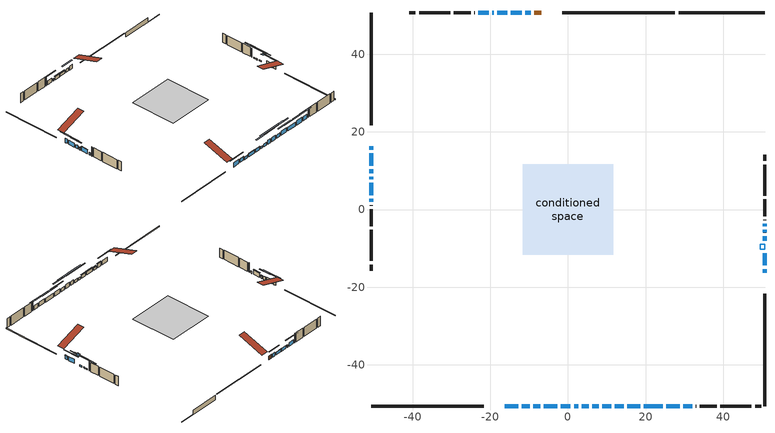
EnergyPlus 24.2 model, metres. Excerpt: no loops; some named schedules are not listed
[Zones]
conditioned space
 floor outside (Floor1 construction): -3.04,-3.04 -3.04,3.04 3.04,3.04 3.04,-3.04 z1.13
 floor adiabatic (AdiabaticFloorConstruction): -11.61,-11.61 -11.61,11.61 11.61,11.61 11.61,-11.61 z3.57
 floor foundation (Slab1 construction): -4.98,-4.98 -4.98,4.98 4.98,4.98 4.98,-4.98 z-1.16
 floor foundation (Slab2 construction): -3.42,-3.42 -3.42,3.42 3.42,3.42 3.42,-3.42 z0
 wall outside (RimJoist1 construction): 27.55,50.72 -1.51,50.72 / -50.72,-50.72 -21.67,-50.72 / -50.72,50.72 -50.72,21.67 / 50.72,-50.72 50.72,-21.67 z1.13:1.43
 wall outside (AdiabaticWallConstruction 1): -6.84,50.72 -8.63,50.72 z1.13:3.16
 wall outside (AdiabaticWallConstruction): 50.72,-16.34 50.72,-15.32 / -50.72,10.39 -50.72,9.37 / 12.08,-50.72 14.36,-50.72 z1.13:2.91; -50.72,16.34 -50.72,15.42 / 15.29,-50.72 18.54,-50.72 / 25.28,-50.72 28.73,-50.72 / 29.66,-50.72 32,-50.72 z1.13:3.36; -50.72,14.49 -50.72,11.32 / 50.72,-14.39 50.72,-11.22 / -50.72,6.85 -50.72,3.68 z1.13:3.26; -9.56,50.72 -11.01,50.72 z1.13:2.94; -11.94,50.72 -14.73,50.72 z1.13:2.5; -15.66,50.72 -18.25,50.72 z1.13:2.58; -16.34,-50.72 -12.78,-50.72 z1.13:3.32; -11.85,-50.72 -9.82,-50.72 z1.13:3.06; -8.9,-50.72 -7.12,-50.72 / -50.72,8.45 -50.72,7.78 / 1.56,-50.72 2.67,-50.72 / -19.18,50.72 -19.45,50.72 / -50.72,2.75 -50.72,1.98 z1.13:2.35; -6.19,-50.72 -2.73,-50.72 z1.13:2.81; -1.8,-50.72 0.63,-50.72 z1.13:2.76; 50.72,-8.02 50.72,-6.85 z1.13:1.89; 50.72,-5.92 50.72,-5.26 z1.13:1.84; 50.72,-4.33 50.72,-3.67 z1.13:1.74; 3.6,-50.72 5.33,-50.72 z1.13:2.65; 6.26,-50.72 7.88,-50.72 / 8.81,-50.72 11.15,-50.72 z1.13:3.21; -20.38,50.72 -23.12,50.72 z1.13:3.11; 19.47,-50.72 24.35,-50.72 z1.13:3.09
 wall outside (Wall1 construction): -24.05,50.72 -24.13,50.72 / 32.92,-50.72 33.01,-50.72 / -50.72,1.05 -50.72,0.97 / 50.72,-2.74 50.72,-2.66 z1.13:6.01
 wall outside (Wall2 construction): -25.06,50.72 -29.43,50.72 / 33.93,-50.72 38.3,-50.72 / -50.72,0.04 -50.72,-4.32 / 50.72,-1.73 50.72,2.63 z1.13:6.01
 wall outside (Wall3 construction): -30.35,50.72 -38.36,50.72 / 39.23,-50.72 47.23,-50.72 / -50.72,-5.25 -50.72,-13.25 / 50.72,3.56 50.72,11.56 z1.13:6.01
 wall outside (Wall4 construction): -39.29,50.72 -40.92,50.72 / 48.16,-50.72 49.8,-50.72 / -50.72,-14.18 -50.72,-15.82 / 50.72,12.49 50.72,14.13 z1.13:6.01
 wall foundation (FoundationWall1 construction): 28.47,50.72,-1.16 28.47,50.72,1.13 43.1,50.72,1.13 43.1,50.72,-1.06 50.72,50.72,-1.06 50.72,50.72,-1.16
 window (WindowConstruction): 50.72,-16.34 50.72,-15.32 z1.13:2.91
 window (WindowConstruction 7): -50.72,16.34 -50.72,15.42 z1.13:3.36
 window (WindowConstruction 8): -50.72,14.49 -50.72,11.32 z1.13:3.26
 window (WindowConstruction 9): 50.72,-14.39 50.72,-11.22 z1.13:3.26
 window (WindowConstruction 10): -9.56,50.72 -11.01,50.72 z1.13:2.93
 window (WindowConstruction 11): -11.94,50.72 -14.73,50.72 z1.13:2.5
 window (WindowConstruction 12): -15.66,50.72 -18.25,50.72 z1.13:2.58
 window (WindowConstruction 13): -16.34,-50.72 -12.78,-50.72 z1.13:3.32
 window (WindowConstruction 14): -11.85,-50.72 -9.82,-50.72 z1.13:3.06
 window (WindowConstruction 1): -50.72,10.39 -50.72,9.37 z1.13:2.91
 window (WindowConstruction 15): -8.9,-50.72 -7.12,-50.72 z1.13:2.35
 window (WindowConstruction 16): -6.19,-50.72 -2.73,-50.72 z1.13:2.81
 window (WindowConstruction 17): -1.8,-50.72 0.63,-50.72 z1.13:2.75
 window (WindowConstruction 18): -50.72,8.44 -50.72,7.78 z1.13:2.35
 window (WindowConstruction 19): -50.72,6.85 -50.72,3.68 z1.13:3.26
 window (WindowConstruction 20): 1.56,-50.72 2.67,-50.72 z1.13:2.35
 window (WindowConstruction 21): -19.18,50.72 -19.45,50.72 z1.13:2.35
 window (WindowConstruction 23): 50.72,-8.02 50.72,-6.85 z1.13:1.89
 window (WindowConstruction 24): 50.72,-5.92 50.72,-5.26 z1.13:1.84
 window (WindowConstruction 25): 50.72,-4.33 50.72,-3.67 z1.13:1.74
 window (WindowConstruction 26): 3.6,-50.72 5.33,-50.72 z1.13:2.65
 window (WindowConstruction 27): 6.26,-50.72 7.88,-50.72 z1.13:3.21
 window (WindowConstruction 28): 8.81,-50.72 11.15,-50.72 z1.13:3.21
 window (WindowConstruction 29): 12.08,-50.72 14.36,-50.72 z1.13:2.91
 window (WindowConstruction 22): -50.72,2.75 -50.72,1.98 z1.13:2.35
 window (WindowConstruction 2): -20.38,50.72 -23.12,50.72 z1.13:3.11
 window (WindowConstruction 3): 15.29,-50.72 18.54,-50.72 z1.13:3.36
 window (WindowConstruction 4): 19.47,-50.72 24.35,-50.72 z1.13:3.09
 window (WindowConstruction 5): 25.28,-50.72 28.73,-50.72 z1.13:3.36
 window (WindowConstruction 6): 29.66,-50.72 32,-50.72 z1.13:3.36
 door (Door): -6.84,50.72 -8.63,50.72 z1.13:3.16
 ceiling adiabatic (AdiabaticFloorConstruction): 11.61,-11.61 11.61,11.61 -11.61,11.61 -11.61,-11.61 z3.57
 roof outside (Roof1 construction): -5.91,50.72,6.01 -5.91,37.55,10.4 -2.44,37.55,10.4 -2.44,50.72,6.01; -17.27,-50.72,6.01 -17.27,-37.55,10.4 -20.74,-37.55,10.4 -20.74,-50.72,6.01; -50.72,17.27,6.01 -37.55,17.27,10.4 -37.55,20.74,10.4 -50.72,20.74,6.01; 50.72,-17.27,6.01 37.55,-17.27,10.4 37.55,-20.74,10.4 50.72,-20.74,6.01
 roof outside (AdiabaticRoofConstruction): 50.73,-8.94,6.01 49.45,-8.94,6.43 49.45,-10.29,6.43 50.73,-10.29,6.01
 skylight (SkylightConstruction): 50.72,-8.95,6.01 49.45,-8.95,6.43 49.45,-10.29,6.43 50.72,-10.29,6.01
shading: 50.72,-15.12 50.72,-16.54 51.14,-16.54 51.14,-15.12 z3.11; -50.72,12.89 -50.72,18.87 -51.14,18.87 -51.14,12.89 z5.89; -50.72,8.79 -50.72,17.02 -51.14,17.02 -51.14,8.79 z5.79; 50.72,-8.69 50.72,-16.92 51.14,-16.92 51.14,-8.69 z5.79; -13.54,50.72 -7.03,50.72 -7.03,51.14 -13.54,51.14 z5.46; -14.93,50.72 -11.74,50.72 -11.74,51.14 -14.93,51.14 z2.7; -18.45,50.72 -15.46,50.72 -15.46,51.14 -18.45,51.14 z2.78; -10.25,-50.72 -18.87,-50.72 -18.87,-51.14 -10.25,-51.14 z5.85; -9.62,-50.72 -12.06,-50.72 -12.06,-51.14 -9.62,-51.14 z3.26; -50.72,6.84 -50.72,12.92 -51.14,12.92 -51.14,6.84 z5.44; -6.92,-50.72 -9.1,-50.72 -9.1,-51.14 -6.92,-51.14 z2.55; -2.53,-50.72 -6.39,-50.72 -6.39,-51.14 -2.53,-51.14 z3.01; 0.84,-50.72 -2.01,-50.72 -2.01,-51.14 0.84,-51.14 z2.96; -50.72,7.58 -50.72,8.65 -51.14,8.65 -51.14,7.58 z2.55; -50.72,3.48 -50.72,7.06 -51.14,7.06 -51.14,3.48 z3.46; 50.72,-1.7 50.72,-13.17 51.14,-13.17 51.14,-1.7 z7.04; 50.72,-0.11 50.72,-11.07 51.14,-11.07 51.14,-0.11 z6.99; 50.72,1.48 50.72,-9.48 51.14,-9.48 51.14,1.48 z6.89; 10.48,-50.72 -1.55,-50.72 -1.55,-51.14 10.48,-51.14 z7.81; 13.03,-50.72 1.11,-50.72 1.11,-51.14 13.03,-51.14 z8.36; 16.3,-50.72 3.66,-50.72 3.66,-51.14 16.3,-51.14 z8.36; 19.51,-50.72 6.93,-50.72 6.93,-51.14 19.51,-51.14 z8.06; -25.65,50.72 -17.85,50.72 -17.85,51.14 -25.65,51.14 z5.64; 21.07,-50.72 12.76,-50.72 12.76,-51.14 21.07,-51.14 z5.89; 26.88,-50.72 16.94,-50.72 16.94,-51.14 26.88,-51.14 z5.62; 31.26,-50.72 22.75,-50.72 22.75,-51.14 31.26,-51.14 z5.89; 34.53,-50.72 27.13,-50.72 27.13,-51.14 34.53,-51.14 z5.89
[Building]
Building 1: Terrain=Suburbs
[Site:Location]
Toronto Intl AP_ON: Latitude {deg}=43.68; Longitude {deg}=-79.63; Time Zone {hr}=-5; Elevation {m}=173; Keep Site Location Information=Yes
[Site:GroundTemperature:Shallow]
4.59119, 2.66285, 2.50842, 3.42352, 7.09712, 10.7536, 13.9236, 15.9317, 16.1023, 14.4691, 11.3799, 7.83558
[Site:WaterMainsTemperature]
Calculation Method=Schedule; Temperature Schedule=mains temperature schedule
[Material] Roughness=Rough; Thermal Absorptance=0.9
Name | Thickness {m} | Conductivity {W/m-K} | Density {kg/m3} | Specific Heat {J/kg-K} | Solar Absorptance | Visible Absorptance
asphalt or fiberglass shingles | 0.00635 | 0.162714 | 1121.4 | 1465.45 | 0.4 | 0.4
asphalt or fiberglass shingles 1 | 0.00635 | 0.162714 | 1121.4 | 1465.45 | 0.7 | 0.7
concrete 4.0 in. | 0.1016 | 1.803125 | 2242.8 | 837.4 | 0.7 | 0.7
concrete 8.0 in. | 0.2032 | 1.803125 | 2242.8 | 837.4 | 0.7 | 0.7
door material | 0.04445 | 0.188738 | 512.64 | 1214.23 | 0.7 | 0.7
exterior vertical ins | 0.0267162 | 0.029427 | 32.04 | 1214.23 | 0.7 | 0.7
floor covering | 0.0127 | 9.015625 | 54.468 | 1339.84 | 0.6 | 0.6
floor covering 1 | 0.0127 | 0.0433444 | 54.468 | 1339.84 | 0.6 | 0.6
floor rigid ins; roof rigid ins; wall rigid ins | 0.512978 | 0.029427 | 32.04 | 1214.23 | 0.7 | 0.7
floor stud and cavity | 0.0889 | 0.259576 | 50.32683 | 1063.81 | 0.7 | 0.7
floor stud and cavity 1 | 0.1397 | 1.75129 | 37.0049 | 1207.88 | 0.7 | 0.7
furniture material conditioned space 1 | 0.1524 | 0.115458 | 640.8 | 1214.23 | 0.6 | 0.6
gypsum board | 0.0127 | 0.160291 | 801 | 837.4 | 0.6 | 0.6
gypsum board 1 | 0.00254 | 0.160291 | 801 | 837.4 | 0.6 | 0.6
gypsum board 2 | 0.0127 | 0.160291 | 801 | 837.4 | 0.7 | 0.7
osb sheathing 0.5 in. | 0.0127 | 0.115458 | 512.64 | 1214.23 | 0.7 | 0.7
osb sheathing 0.75 in. | 0.01905 | 0.115458 | 512.64 | 1214.23 | 0.7 | 0.7
rim joist stud and cavity | 0.0508 | 0.107068 | 50.32683 | 1063.81 | 0.6 | 0.6
roof stud and cavity | 0.2032 | 0.115541 | 78.34581 | 1123.46 | 0.7 | 0.7
roof stud and cavity 1 | 0.18415 | 1.78685 | 37.0049 | 1207.88 | 0.6 | 0.6
wall stud and cavity | 0.1397 | 0.0904657 | 139.0536 | 1170.24 | 0.7 | 0.7
wall stud and cavity 1 | 0.1397 | 0.200352 | 139.0536 | 1170.24 | 0.7 | 0.7
wall stud and cavity 2 | 0.1397 | 0.450807 | 139.0536 | 1170.24 | 0.7 | 0.7
wall stud and cavity 3 | 0.0889 | 0.288144 | 50.32683 | 1063.81 | 0.7 | 0.7
wall stud and cavity 4 | 0.0889 | 0.380278 | 52.3479 | 1209.89 | 0.7 | 0.7
wall stud and cavity 5 | 0.0889 | 0.391764 | 83.0341 | 1211.67 | 0.7 | 0.7
wood siding | 0.0254 | 0.102417 | 544.68 | 1172.36 | 0.4 | 0.4
wood siding 1 | 0.00254 | 0.102417 | 544.68 | 1172.36 | 0.4 | 0.4
wood siding 2; wood siding 3; wood siding 4 | 0.0254 | 0.102417 | 544.68 | 1172.36 | 0.7 | 0.7
[WindowMaterial:SimpleGlazingSystem]
Name | U-Factor {W/m2-K} | Solar Heat Gain Coefficient
SkylightMaterial | 1.85964 | 0.5702
WindowMaterial | 2.231454 | 0.57
WindowMaterial 1 | 3.28075 | 0.67
WindowMaterial 10 | 2.97073 | 0.6
WindowMaterial 11 | 2.92814 | 0.61
WindowMaterial 12 | 2.90486 | 0.68
WindowMaterial 13 | 2.904297 | 0.64
WindowMaterial 14 | 2.9219 | 0.62
WindowMaterial 15 | 3.26882 | 0.54
WindowMaterial 16 | 2.95426 | 0.58
WindowMaterial 17 | 3.308 | 0.56
WindowMaterial 18 | 3.310274 | 0.62
WindowMaterial 19 | 3.27961 | 0.52
WindowMaterial 2 | 3.29267 | 0.72
WindowMaterial 20 | 3.26655 | 0.44
WindowMaterial 21 | 3.26031 | 0.41
WindowMaterial 22 | 2.94802 | 0.59
WindowMaterial 23 | 2.98038 | 0.59
WindowMaterial 24 | 2.95767 | 0.61
WindowMaterial 25 | 2.90827 | 0.68
WindowMaterial 3 | 3.480614 | 0.72
WindowMaterial 4 | 2.86342 | 0.72
WindowMaterial 5 | 2.90089 | 0.68
WindowMaterial 6 | 3.27848 | 0.61
WindowMaterial 7 | 3.58055 | 0.72
WindowMaterial 8 | 3.27848 | 0.64
WindowMaterial 9 | 3.27961 | 0.65
[Construction]
AdiabaticFloorConstruction: floor stud and cavity 1, floor rigid ins, osb sheathing 0.75 in., floor covering 1
AdiabaticRoofConstruction: asphalt or fiberglass shingles 1, roof rigid ins, osb sheathing 0.75 in., roof stud and cavity 1
AdiabaticWallConstruction: wood siding 3, wall rigid ins, wall stud and cavity 4, gypsum board
AdiabaticWallConstruction 1: wood siding 4, wall rigid ins, wall stud and cavity 4, gypsum board
Door: door material
Floor1 construction: floor stud and cavity, floor covering
FoundationWall1 construction: concrete 8.0 in., gypsum board 2
furniture construction conditioned space 1: furniture material conditioned space 1
PartitionWallConstruction: gypsum board, wall stud and cavity 5, gypsum board
RimJoist1 construction: wood siding 2, rim joist stud and cavity
Roof1 construction: asphalt or fiberglass shingles, osb sheathing 0.75 in., roof stud and cavity, gypsum board
SkylightConstruction: SkylightMaterial
Slab1 construction; Slab2 construction: concrete 4.0 in.
Wall1 construction: wood siding, osb sheathing 0.5 in., wall stud and cavity, gypsum board
Wall2 construction: wood siding, osb sheathing 0.5 in., wall stud and cavity 1, gypsum board
Wall3 construction: wood siding, osb sheathing 0.5 in., wall stud and cavity 2, gypsum board
Wall4 construction: wood siding 1, wall stud and cavity 3, gypsum board 1
WindowConstruction; WindowConstruction 1: WindowMaterial
WindowConstruction 10: WindowMaterial 8
WindowConstruction 11; WindowConstruction 12: WindowMaterial 9
WindowConstruction 13: WindowMaterial 10
WindowConstruction 14: WindowMaterial 11
WindowConstruction 15: WindowMaterial 12
WindowConstruction 16: WindowMaterial 13
WindowConstruction 17: WindowMaterial 14
WindowConstruction 18: WindowMaterial 15
WindowConstruction 19; WindowConstruction 8; WindowConstruction 9: WindowMaterial 7
WindowConstruction 2: WindowMaterial 1
WindowConstruction 20: WindowMaterial 16
WindowConstruction 21: WindowMaterial 17
WindowConstruction 22: WindowMaterial 18
WindowConstruction 23: WindowMaterial 19
WindowConstruction 24: WindowMaterial 20
WindowConstruction 25: WindowMaterial 21
WindowConstruction 26: WindowMaterial 22
WindowConstruction 27: WindowMaterial 23
WindowConstruction 28: WindowMaterial 24
WindowConstruction 29: WindowMaterial 25
WindowConstruction 3: WindowMaterial 2
WindowConstruction 4: WindowMaterial 3
WindowConstruction 5: WindowMaterial 4
WindowConstruction 6: WindowMaterial 5
WindowConstruction 7: WindowMaterial 6
[Zone]
conditioned space: Multiplier=1; Volume {m3}=1325.5; Part of Total Floor Area=Yes
[Space]
conditioned space 1: Zone=conditioned space; Volume {m3}=1325.5
[SurfaceProperty:ExposedFoundationPerimeter] Exposed Perimeter Calculation Method=TotalExposedPerimeter; Total Exposed Perimeter {m}=22.25
Slab1; Slab2
[InternalMass] Zone or ZoneList=conditioned space; Space or SpaceList=conditioned space 1
Name | Construction | Surface Area {m2}
furniture mass conditioned space 1 | furniture construction conditioned space 1 | 288.988
partition wall mass | PartitionWallConstruction | 722.47
[Lights]
interior lighting: Zone or ZoneList or Space or SpaceList=conditioned space 1; Schedule=interior lighting schedule; Design Level Calculation Method=LightingLevel; Lighting Level {W}=343.2; Return Air Fraction=0; Fraction Radiant=0.6; Fraction Visible=0.2; Fraction Replaceable=1
[People]
occupants: Zone or ZoneList or Space or SpaceList=conditioned space 1; Number of People Schedule=occupants schedule; Number of People Calculation Method=People; Number of People=3; Fraction Radiant=0.314171; Sensible Heat Fraction=0.56303; Activity Level Schedule=occupants activity schedule; Carbon Dioxide Generation Rate {m3/s-W}=0; Enable ASHRAE 55 Comfort Warnings=No; Mean Radiant Temperature Calculation Type=EnclosureAveraged
[ElectricEquipment] Zone or ZoneList or Space or SpaceList=conditioned space 1; Design Level Calculation Method=EquipmentLevel
Name | Schedule | Design Level {W} | Fraction Latent | Fraction Radiant | Fraction Lost
clothes dryer | clothes dryer schedule | 140.772 | 0.015 | 0.081 | 0.85
clothes washer | clothes washer schedule | 32.1985 | 0.03 | 0.162 | 0.7
cooking range | cooking range schedule | 215.147 | 0.08 | 0.432 | 0.2
dishwasher | dishwasher schedule | 66.8632 | 0.3 | 0.18 | 0.4
fridge | fridge schedule | 72.9452 | 0 | 0.6 | 0
mech vent bath fan 0 | mech vent bath fan 0 schedule | 50.2 | 0 | 0 | 1
mech vent bath fan 1 | mech vent bath fan 1 schedule | 50.2 | 0 | 0 | 1
mech vent house fan | mech vent house fan schedule | 0 | 0 | 0 | 1
mech vent house fan cfis | mech vent house fan cfis schedule | 0 | 0 | 0 | 0
mech vent range fan 0 | mech vent range fan 0 schedule | 57 | 0 | 0 | 1
misc plug loads | misc plug loads schedule | 494.7 | 0.045 | 0.513 | 0.1
whole house fan | Always On Discrete | 0 | 0 | 0 | 1
[OtherEquipment] Zone or ZoneList or Space or SpaceList=conditioned space 1; Design Level Calculation Method=EquipmentLevel
Name | Fuel Type | Schedule | Design Level {W} | Fraction Latent | Fraction Radiant | Fraction Lost
clothes dryer 1 | Electricity | clothes dryer schedule | 0 | 0.015 | 0.081 | 0.85
cooking range 1 | Electricity | cooking range schedule | 0 | 0.08 | 0.432 | 0.2
general water use latent | None | general water use schedule | 62.594 | 1 | 0 | 0
general water use sensible | None | general water use schedule | -61.6891 | 0 | 0.6 | 0
mech vent house fan latent load | None | Always On Discrete | 0 | 1 | 0 | 0
mech vent house fan sensible load | None | Always On Discrete | 0 | 0 | 0 | 0
water heater energy adjustment1 | NaturalGas | Always On Discrete | 0.01 | 0 | 0 | 1
[ZoneInfiltration:DesignFlowRate] Zone or ZoneList or Space or SpaceList=conditioned space 1; Schedule=Always On Discrete; Design Flow Rate Calculation Method=Flow/Zone; Design Flow Rate {m3/s}=0
infil flow; natural vent flow; whole house fan flow
[Foundation:Kiva] Initial Indoor Air Temperature {C}=18; Wall Depth Below Slab {m}=0.2032
Name | Wall Height Above Grade {m} | Custom Block Material Name 1 | Custom Block Depth 1 {m} | Custom Block X Position 1 {m} | Custom Block Z Position 1 {m}
Foundation Kiva 1 | 1.12999 | exterior vertical ins | 2.28999 | 0.2159 | 0
Foundation Kiva 2 | 0.1016
[Foundation:Kiva:Settings]
Soil Conductivity {W/m-K}=0.849921; Soil Density {kg/m3}=1842.3; Soil Specific Heat {J/kg-K}=418.7; Ground Solar Absorptivity=0.9; Ground Thermal Absorptivity=0.9; Ground Surface Roughness {m}=0.03; Far-Field Width {m}=40; Deep-Ground Boundary Condition=ZeroFlux; Deep-Ground Depth {m}=40; Minimum Cell Dimension {m}=0.2; Maximum Cell Growth Coefficient=3; Simulation Timestep=Timestep
[Exterior:Lights]
exterior lighting: Schedule=exterior lighting schedule; Design Level {W}=75.6
[Schedule:Week:Daily]
interior lighting schedule Week Rule - Jan1-Jan27: interior lighting schedule day, interior lighting schedule day, interior lighting schedule day, interior lighting schedule day, interior lighting schedule day, interior lighting schedule day, interior lighting schedule day, interior lighting schedule default day, interior lighting schedule default day, interior lighting schedule default day, interior lighting schedule default day, interior lighting schedule default day
interior lighting schedule Week Rule - Jan28-Feb3: interior lighting schedule day, interior lighting schedule day, interior lighting schedule day, interior lighting schedule day, interior lighting schedule day 1, interior lighting schedule day 1, interior lighting schedule day 1, interior lighting schedule default day, interior lighting schedule default day, interior lighting schedule default day, interior lighting schedule default day, interior lighting schedule default day
interior lighting schedule Week Rule - Feb4-Feb24: interior lighting schedule day 1, interior lighting schedule day 1, interior lighting schedule day 1, interior lighting schedule day 1, interior lighting schedule day 1, interior lighting schedule day 1, interior lighting schedule day 1, interior lighting schedule default day, interior lighting schedule default day, interior lighting schedule default day, interior lighting schedule default day, interior lighting schedule default day
interior lighting schedule Week Rule - Feb25-Mar3: interior lighting schedule day 1, interior lighting schedule day 1, interior lighting schedule day 1, interior lighting schedule day 1, interior lighting schedule day 2, interior lighting schedule day 2, interior lighting schedule day 2, interior lighting schedule default day, interior lighting schedule default day, interior lighting schedule default day, interior lighting schedule default day, interior lighting schedule default day
interior lighting schedule Week Rule - Mar4-Mar31: interior lighting schedule day 2, interior lighting schedule day 2, interior lighting schedule day 2, interior lighting schedule day 2, interior lighting schedule day 2, interior lighting schedule day 2, interior lighting schedule day 2, interior lighting schedule default day, interior lighting schedule default day, interior lighting schedule default day, interior lighting schedule default day, interior lighting schedule default day
interior lighting schedule Week Rule - Apr1-Apr28: interior lighting schedule day 3, interior lighting schedule day 3, interior lighting schedule day 3, interior lighting schedule day 3, interior lighting schedule day 3, interior lighting schedule day 3, interior lighting schedule day 3, interior lighting schedule default day, interior lighting schedule default day, interior lighting schedule default day, interior lighting schedule default day, interior lighting schedule default day
interior lighting schedule Week Rule - Apr29-May5: interior lighting schedule day 3, interior lighting schedule day 3, interior lighting schedule day 4, interior lighting schedule day 4, interior lighting schedule day 4, interior lighting schedule day 4, interior lighting schedule day 4, interior lighting schedule default day, interior lighting schedule default day, interior lighting schedule default day, interior lighting schedule default day, interior lighting schedule default day
interior lighting schedule Week Rule - May6-May26: interior lighting schedule day 4, interior lighting schedule day 4, interior lighting schedule day 4, interior lighting schedule day 4, interior lighting schedule day 4, interior lighting schedule day 4, interior lighting schedule day 4, interior lighting schedule default day, interior lighting schedule default day, interior lighting schedule default day, interior lighting schedule default day, interior lighting schedule default day
interior lighting schedule Week Rule - May27-Jun2: interior lighting schedule day 4, interior lighting schedule day 4, interior lighting schedule day 4, interior lighting schedule day 4, interior lighting schedule day 4, interior lighting schedule day 5, interior lighting schedule day 5, interior lighting schedule default day, interior lighting schedule default day, interior lighting schedule default day, interior lighting schedule default day, interior lighting schedule default day
interior lighting schedule Week Rule - Jun3-Jun30: interior lighting schedule day 5, interior lighting schedule day 5, interior lighting schedule day 5, interior lighting schedule day 5, interior lighting schedule day 5, interior lighting schedule day 5, interior lighting schedule day 5, interior lighting schedule default day, interior lighting schedule default day, interior lighting schedule default day, interior lighting schedule default day, interior lighting schedule default day
interior lighting schedule Week Rule - Jul1-Jul28: interior lighting schedule day 6, interior lighting schedule day 6, interior lighting schedule day 6, interior lighting schedule day 6, interior lighting schedule day 6, interior lighting schedule day 6, interior lighting schedule day 6, interior lighting schedule default day, interior lighting schedule default day, interior lighting schedule default day, interior lighting schedule default day, interior lighting schedule default day
interior lighting schedule Week Rule - Jul29-Aug4: interior lighting schedule day 6, interior lighting schedule day 6, interior lighting schedule day 6, interior lighting schedule day 7, interior lighting schedule day 7, interior lighting schedule day 7, interior lighting schedule day 7, interior lighting schedule default day, interior lighting schedule default day, interior lighting schedule default day, interior lighting schedule default day, interior lighting schedule default day
interior lighting schedule Week Rule - Aug5-Aug25: interior lighting schedule day 7, interior lighting schedule day 7, interior lighting schedule day 7, interior lighting schedule day 7, interior lighting schedule day 7, interior lighting schedule day 7, interior lighting schedule day 7, interior lighting schedule default day, interior lighting schedule default day, interior lighting schedule default day, interior lighting schedule default day, interior lighting schedule default day
interior lighting schedule Week Rule - Aug26-Sep1: interior lighting schedule day 7, interior lighting schedule day 7, interior lighting schedule day 7, interior lighting schedule day 7, interior lighting schedule day 7, interior lighting schedule day 7, interior lighting schedule day 8, interior lighting schedule default day, interior lighting schedule default day, interior lighting schedule default day, interior lighting schedule default day, interior lighting schedule default day
interior lighting schedule Week Rule - Sep2-Sep29: interior lighting schedule day 8, interior lighting schedule day 8, interior lighting schedule day 8, interior lighting schedule day 8, interior lighting schedule day 8, interior lighting schedule day 8, interior lighting schedule day 8, interior lighting schedule default day, interior lighting schedule default day, interior lighting schedule default day, interior lighting schedule default day, interior lighting schedule default day
interior lighting schedule Week Rule - Sep30-Oct6: interior lighting schedule day 8, interior lighting schedule day 9, interior lighting schedule day 9, interior lighting schedule day 9, interior lighting schedule day 9, interior lighting schedule day 9, interior lighting schedule day 9, interior lighting schedule default day, interior lighting schedule default day, interior lighting schedule default day, interior lighting schedule default day, interior lighting schedule default day
interior lighting schedule Week Rule - Oct7-Oct27: interior lighting schedule day 9, interior lighting schedule day 9, interior lighting schedule day 9, interior lighting schedule day 9, interior lighting schedule day 9, interior lighting schedule day 9, interior lighting schedule day 9, interior lighting schedule default day, interior lighting schedule default day, interior lighting schedule default day, interior lighting schedule default day, interior lighting schedule default day
interior lighting schedule Week Rule - Oct28-Nov3: interior lighting schedule day 9, interior lighting schedule day 9, interior lighting schedule day 9, interior lighting schedule day 9, interior lighting schedule day 10, interior lighting schedule day 10, interior lighting schedule day 10, interior lighting schedule default day, interior lighting schedule default day, interior lighting schedule default day, interior lighting schedule default day, interior lighting schedule default day
interior lighting schedule Week Rule - Nov4-Nov24: interior lighting schedule day 10, interior lighting schedule day 10, interior lighting schedule day 10, interior lighting schedule day 10, interior lighting schedule day 10, interior lighting schedule day 10, interior lighting schedule day 10, interior lighting schedule default day, interior lighting schedule default day, interior lighting schedule default day, interior lighting schedule default day, interior lighting schedule default day
interior lighting schedule Week Rule - Nov25-Dec1: interior lighting schedule day 10, interior lighting schedule day 10, interior lighting schedule day 10, interior lighting schedule day 10, interior lighting schedule day 10, interior lighting schedule day 10, interior lighting schedule day 11, interior lighting schedule default day, interior lighting schedule default day, interior lighting schedule default day, interior lighting schedule default day, interior lighting schedule default day
interior lighting schedule Week Rule - Dec2-Dec31: interior lighting schedule day 11, interior lighting schedule day 11, interior lighting schedule day 11, interior lighting schedule day 11, interior lighting schedule day 11, interior lighting schedule day 11, interior lighting schedule day 11, interior lighting schedule default day, interior lighting schedule default day, interior lighting schedule default day, interior lighting schedule default day, interior lighting schedule default day
occupants schedule Week Rule - Jan1-Dec31: occupants schedule day, occupants schedule day, occupants schedule day, occupants schedule day, occupants schedule day, occupants schedule day, occupants schedule day, occupants schedule default day, occupants schedule default day, occupants schedule default day, occupants schedule default day, occupants schedule default day
clothes dryer schedule Week Rule - Jan1-Dec31: clothes dryer schedule day, clothes dryer schedule day, clothes dryer schedule day, clothes dryer schedule day, clothes dryer schedule day, clothes dryer schedule day, clothes dryer schedule day, clothes dryer schedule default day, clothes dryer schedule default day, clothes dryer schedule default day, clothes dryer schedule default day, clothes dryer schedule default day
clothes washer schedule Week Rule - Jan1-Dec31: clothes washer schedule day, clothes washer schedule day, clothes washer schedule day, clothes washer schedule day, clothes washer schedule day, clothes washer schedule day, clothes washer schedule day, clothes washer schedule default day, clothes washer schedule default day, clothes washer schedule default day, clothes washer schedule default day, clothes washer schedule default day
cooking range schedule Week Rule - Jan1-Dec31: cooking range schedule day, cooking range schedule day, cooking range schedule day, cooking range schedule day, cooking range schedule day, cooking range schedule day, cooking range schedule day, cooking range schedule default day, cooking range schedule default day, cooking range schedule default day, cooking range schedule default day, cooking range schedule default day
dishwasher schedule Week Rule - Jan1-Dec31: dishwasher schedule day, dishwasher schedule day, dishwasher schedule day, dishwasher schedule day, dishwasher schedule day, dishwasher schedule day, dishwasher schedule day, dishwasher schedule default day, dishwasher schedule default day, dishwasher schedule default day, dishwasher schedule default day, dishwasher schedule default day
mech vent bath fan 0 schedule Week Rule - Jan1-Dec31: mech vent bath fan 0 schedule day, mech vent bath fan 0 schedule day, mech vent bath fan 0 schedule day, mech vent bath fan 0 schedule day, mech vent bath fan 0 schedule day, mech vent bath fan 0 schedule day, mech vent bath fan 0 schedule day, mech vent bath fan 0 schedule default day, mech vent bath fan 0 schedule default day, mech vent bath fan 0 schedule default day, mech vent bath fan 0 schedule default day, mech vent bath fan 0 schedule default day
mech vent bath fan 1 schedule Week Rule - Jan1-Dec31: mech vent bath fan 1 schedule day, mech vent bath fan 1 schedule day, mech vent bath fan 1 schedule day, mech vent bath fan 1 schedule day, mech vent bath fan 1 schedule day, mech vent bath fan 1 schedule day, mech vent bath fan 1 schedule day, mech vent bath fan 1 schedule default day, mech vent bath fan 1 schedule default day, mech vent bath fan 1 schedule default day, mech vent bath fan 1 schedule default day, mech vent bath fan 1 schedule default day
mech vent range fan 0 schedule Week Rule - Jan1-Dec31: mech vent range fan 0 schedule day, mech vent range fan 0 schedule day, mech vent range fan 0 schedule day, mech vent range fan 0 schedule day, mech vent range fan 0 schedule day, mech vent range fan 0 schedule day, mech vent range fan 0 schedule day, mech vent range fan 0 schedule default day, mech vent range fan 0 schedule default day, mech vent range fan 0 schedule default day, mech vent range fan 0 schedule default day, mech vent range fan 0 schedule default day
misc plug loads schedule Week Rule - Jan1-Dec31: misc plug loads schedule day, misc plug loads schedule day, misc plug loads schedule day, misc plug loads schedule day, misc plug loads schedule day, misc plug loads schedule day, misc plug loads schedule day, misc plug loads schedule default day, misc plug loads schedule default day, misc plug loads schedule default day, misc plug loads schedule default day, misc plug loads schedule default day
general water use schedule Week Rule - Jan1-Dec31: general water use schedule day, general water use schedule day, general water use schedule day, general water use schedule day, general water use schedule day, general water use schedule day, general water use schedule day, general water use schedule default day, general water use schedule default day, general water use schedule default day, general water use schedule default day, general water use schedule default day
exterior lighting schedule Week Rule - Jan1-Jan27: exterior lighting schedule day, exterior lighting schedule day, exterior lighting schedule day, exterior lighting schedule day, exterior lighting schedule day, exterior lighting schedule day, exterior lighting schedule day, exterior lighting schedule default day, exterior lighting schedule default day, exterior lighting schedule default day, exterior lighting schedule default day, exterior lighting schedule default day
exterior lighting schedule Week Rule - Jan28-Feb3: exterior lighting schedule day, exterior lighting schedule day, exterior lighting schedule day, exterior lighting schedule day, exterior lighting schedule day 1, exterior lighting schedule day 1, exterior lighting schedule day 1, exterior lighting schedule default day, exterior lighting schedule default day, exterior lighting schedule default day, exterior lighting schedule default day, exterior lighting schedule default day
[Schedule:Year]
interior lighting schedule: interior lighting schedule Week Rule - Jan1-Jan27, 1, 1, 1, 27, interior lighting schedule Week Rule - Jan28-Feb3, 1, 28, 2, 3, interior lighting schedule Week Rule - Feb4-Feb24, 2, 4, 2, 24, interior lighting schedule Week Rule - Feb25-Mar3, 2, 25, 3, 3, interior lighting schedule Week Rule - Mar4-Mar31, 3, 4, 3, 31, interior lighting schedule Week Rule - Apr1-Apr28, 4, 1, 4, 28, interior lighting schedule Week Rule - Apr29-May5, 4, 29, 5, 5, interior lighting schedule Week Rule - May6-May26, 5, 6, 5, 26, interior lighting schedule Week Rule - May27-Jun2, 5, 27, 6, 2, interior lighting schedule Week Rule - Jun3-Jun30, 6, 3, 6, 30, interior lighting schedule Week Rule - Jul1-Jul28, 7, 1, 7, 28, interior lighting schedule Week Rule - Jul29-Aug4, 7, 29, 8, 4, interior lighting schedule Week Rule - Aug5-Aug25, 8, 5, 8, 25, interior lighting schedule Week Rule - Aug26-Sep1, 8, 26, 9, 1, interior lighting schedule Week Rule - Sep2-Sep29, 9, 2, 9, 29, interior lighting schedule Week Rule - Sep30-Oct6, 9, 30, 10, 6, interior lighting schedule Week Rule - Oct7-Oct27, 10, 7, 10, 27, interior lighting schedule Week Rule - Oct28-Nov3, 10, 28, 11, 3, interior lighting schedule Week Rule - Nov4-Nov24, 11, 4, 11, 24, interior lighting schedule Week Rule - Nov25-Dec1, 11, 25, 12, 1, interior lighting schedule Week Rule - Dec2-Dec31, 12, 2, 12, 31
occupants schedule: occupants schedule Week Rule - Jan1-Dec31, 1, 1, 12, 31
clothes dryer schedule: clothes dryer schedule Week Rule - Jan1-Dec31, 1, 1, 12, 31
clothes washer schedule: clothes washer schedule Week Rule - Jan1-Dec31, 1, 1, 12, 31
cooking range schedule: cooking range schedule Week Rule - Jan1-Dec31, 1, 1, 12, 31
dishwasher schedule: dishwasher schedule Week Rule - Jan1-Dec31, 1, 1, 12, 31
mech vent bath fan 0 schedule: mech vent bath fan 0 schedule Week Rule - Jan1-Dec31, 1, 1, 12, 31
mech vent bath fan 1 schedule: mech vent bath fan 1 schedule Week Rule - Jan1-Dec31, 1, 1, 12, 31
mech vent range fan 0 schedule: mech vent range fan 0 schedule Week Rule - Jan1-Dec31, 1, 1, 12, 31
misc plug loads schedule: misc plug loads schedule Week Rule - Jan1-Dec31, 1, 1, 12, 31
general water use schedule: general water use schedule Week Rule - Jan1-Dec31, 1, 1, 12, 31
exterior lighting schedule: exterior lighting schedule Week Rule - Jan1-Jan27, 1, 1, 1, 27, exterior lighting schedule Week Rule - Jan28-Feb3, 1, 28, 2, 3, exterior lighting schedule Week Rule - Feb4-Feb24, 2, 4, 2, 24, exterior lighting schedule Week Rule - Feb25-Mar3, 2, 25, 3, 3, exterior lighting schedule Week Rule - Mar4-Mar31, 3, 4, 3, 31, exterior lighting schedule Week Rule - Apr1-Apr28, 4, 1, 4, 28, exterior lighting schedule Week Rule - Apr29-May5, 4, 29, 5, 5, exterior lighting schedule Week Rule - May6-May26, 5, 6, 5, 26, exterior lighting schedule Week Rule - May27-Jun2, 5, 27, 6, 2, exterior lighting schedule Week Rule - Jun3-Jun30, 6, 3, 6, 30, exterior lighting schedule Week Rule - Jul1-Jul28, 7, 1, 7, 28, exterior lighting schedule Week Rule - Jul29-Aug4, 7, 29, 8, 4, exterior lighting schedule Week Rule - Aug5-Aug25, 8, 5, 8, 25, exterior lighting schedule Week Rule - Aug26-Sep1, 8, 26, 9, 1, exterior lighting schedule Week Rule - Sep2-Sep29, 9, 2, 9, 29, exterior lighting schedule Week Rule - Sep30-Oct6, 9, 30, 10, 6, exterior lighting schedule Week Rule - Oct7-Oct27, 10, 7, 10, 27, exterior lighting schedule Week Rule - Oct28-Nov3, 10, 28, 11, 3, exterior lighting schedule Week Rule - Nov4-Nov24, 11, 4, 11, 24, exterior lighting schedule Week Rule - Nov25-Dec1, 11, 25, 12, 1, exterior lighting schedule Week Rule - Dec2-Dec31, 12, 2, 12, 31
[Schedule:Constant]
Name | Hourly Value
occupants activity schedule | 117.228
fridge schedule | 0
mech vent house fan schedule; mech vent house fan cfis schedule; Always On Discrete | 1
[Schedule:Compact]
mains temperature schedule: Through: 01/01, For: AllDays, Until: 24:00, 8.43722, Through: 01/02, For: AllDays, Until: 24:00, 8.37111, Through: 01/03, For: AllDays, Until: 24:00, 8.30611, Through: 01/04, For: AllDays, Until: 24:00, 8.24222, Through: 01/05, For: AllDays, Until: 24:00, 8.17944, Through: 01/06, For: AllDays, Until: 24:00, 8.11833, Through: 01/07, For: AllDays, Until: 24:00, 8.05833, Through: 01/08, For: AllDays, Until: 24:00, 7.99944, Through: 01/09, For: AllDays, Until: 24:00, 7.94222, Through: 01/10, For: AllDays, Until: 24:00, 7.88611, Through: 01/11, For: AllDays, Until: 24:00, 7.83167, Through: 01/12, For: AllDays, Until: 24:00, 7.77833, Through: 01/13, For: AllDays, Until: 24:00, 7.72611, Through: 01/14, For: AllDays, Until: 24:00, 7.67556, Through: 01/15, For: AllDays, Until: 24:00, 7.62667, Through: 01/16, For: AllDays, Until: 24:00, 7.57889, Through: 01/17, For: AllDays, Until: 24:00, 7.53278, Through: 01/18, For: AllDays, Until: 24:00, 7.48778, Through: 01/19, For: AllDays, Until: 24:00, 7.44444, Through: 01/20, For: AllDays, Until: 24:00, 7.40278, Through: 01/21, For: AllDays, Until: 24:00, 7.36278, Through: 01/22, For: AllDays, Until: 24:00, 7.32389, Through: 01/23, For: AllDays, Until: 24:00, 7.28667, Through: 01/24, For: AllDays, Until: 24:00, 7.25056, Through: 01/25, For: AllDays, Until: 24:00, 7.21667, Through: 01/26, For: AllDays, Until: 24:00, 7.18389, Through: 01/27, For: AllDays, Until: 24:00, 7.15278, Through: 01/28, For: AllDays, Until: 24:00, 7.12333, Through: 01/29, For: AllDays, Until: 24:00, 7.09556, Through: 01/30, For: AllDays, Until: 24:00, 7.06944, Through: 01/31, For: AllDays, Until: 24:00, 7.04444, Through: 02/01, For: AllDays, Until: 24:00, 7.02167, Through: 02/02, For: AllDays, Until: 24:00, 7, Through: 02/03, For: AllDays, Until: 24:00, 6.98, Through: 02/04, For: AllDays, Until: 24:00, 6.96222, Through: 02/05, For: AllDays, Until: 24:00, 6.94556, Through: 02/06, For: AllDays, Until: 24:00, 6.93056, Through: 02/07, For: AllDays, Until: 24:00, 6.91722, Through: 02/08, For: AllDays, Until: 24:00, 6.90556, Through: 02/09, For: AllDays, Until: 24:00, 6.89556, Through: 02/10, For: AllDays, Until: 24:00, 6.88722, Through: 02/11, For: AllDays, Until: 24:00, 6.88056, Through: 02/12, For: AllDays, Until: 24:00, 6.875, Through: 02/13, For: AllDays, Until: 24:00, 6.87167, Through: 02/14, For: AllDays, Until: 24:00, 6.87, Through: 02/15, For: AllDays, Until: 24:00, 6.87, Through: 02/16, For: AllDays, Until: 24:00, 6.87167, Through: 02/17, For: AllDays, Until: 24:00, 6.875, Through: 02/18, For: AllDays, Until: 24:00, 6.88, Through: 02/19, For: AllDays, Until: 24:00, 6.88611, Through: 02/20, For: AllDays, Until: 24:00, 6.89444, Through: 02/21, For: AllDays, Until: 24:00, 6.90444, Through: 02/22, For: AllDays, Until: 24:00, 6.91611, Through: 02/23, For: AllDays, Until: 24:00, 6.92889, Through: 02/24, For: AllDays, Until: 24:00, 6.94389, Through: 02/25, For: AllDays, Until: 24:00, 6.96056, Through: 02/26, For: AllDays, Until: 24:00, 6.97833, Through: 02/27, For: AllDays, Until: 24:00, 6.99833, Through: 02/28, For: AllDays, Until: 24:00, 7.01944, Through: 03/01, For: AllDays, Until: 24:00, 7.04222, Through: 03/02, For: AllDays, Until: 24:00, 7.06667, Through: 03/03, For: AllDays, Until: 24:00, 7.09278, Through: 03/04, For: AllDays, Until: 24:00, 7.12056, Through: 03/05, For: AllDays, Until: 24:00, 7.15, Through: 03/06, For: AllDays, Until: 24:00, 7.18111, Through: 03/07, For: AllDays, Until: 24:00, 7.21333, Through: 03/08, For: AllDays, Until: 24:00, 7.24722, Through: 03/09, For: AllDays, Until: 24:00, 7.28278, Through: 03/10, For: AllDays, Until: 24:00, 7.32, Through: 03/11, For: AllDays, Until: 24:00, 7.35889, Through: 03/12, For: AllDays, Until: 24:00, 7.39889, Through: 03/13, For: AllDays, Until: 24:00, 7.44056, Through: 03/14, For: AllDays, Until: 24:00, 7.48389, Through: 03/15, For: AllDays, Until: 24:00, 7.52833, Through: 03/16, For: AllDays, Until: 24:00, 7.57444, Through: 03/17, For: AllDays, Until: 24:00, 7.62222, Through: 03/18, For: AllDays, Until: 24:00, 7.67111, Through: 03/19, For: AllDays, Until: 24:00, 7.72111, Through: 03/20, For: AllDays, Until: 24:00, 7.77333, Through: 03/21, For: AllDays, Until: 24:00, 7.82611, Through: 03/22, For: AllDays, Until: 24:00, 7.88111, Through: 03/23, For: AllDays, Until: 24:00, 7.93667, Through: 03/24, For: AllDays, Until: 24:00, 7.99389, Through: 03/25, For: AllDays, Until: 24:00, 8.05278, Through: 03/26, For: AllDays, Until: 24:00, 8.11278, Through: 03/27, For: AllDays, Until: 24:00, 8.17389, Through: 03/28, For: AllDays, Until: 24:00, 8.23611, Through: 03/29, For: AllDays, Until: 24:00, 8.3, Through: 03/30, For: AllDays, Until: 24:00, 8.365, Through: 03/31, For: AllDays, Until: 24:00, 8.43111, Through: 04/01, For: AllDays, Until: 24:00, 8.49833, Through: 04/02, For: AllDays, Until: 24:00, 8.56722, Through: 04/03, For: AllDays, Until: 24:00, 8.63667, Through: 04/04, For: AllDays, Until: 24:00, 8.70778, Through: 04/05, For: AllDays, Until: 24:00, 8.77944, Through: 04/06, For: AllDays, Until: 24:00, 8.85278, Through: 04/07, For: AllDays, Until: 24:00, 8.92667, Through: 04/08, For: AllDays, Until: 24:00, 9.00222, Through: 04/09, For: AllDays, Until: 24:00, 9.07833, Through: 04/10, For: AllDays, Until: 24:00, 9.15556, Through: 04/11, For: AllDays, Until: 24:00, 9.23389, Through: 04/12, For: AllDays, Until: 24:00, 9.31278, Through: 04/13, For: AllDays, Until: 24:00, 9.39278, Through: 04/14, For: AllDays, Until: 24:00, 9.47389, Through: 04/15, For: AllDays, Until: 24:00, 9.55611, Through: 04/16, For: AllDays, Until: 24:00, 9.63833, Through: 04/17, For: AllDays, Until: 24:00, 9.72222, Through: 04/18, For: AllDays, Until: 24:00, 9.80667, Through: 04/19, For: AllDays, Until: 24:00, 9.89167, Through: 04/20, For: AllDays, Until: 24:00, 9.97778, Through: 04/21, For: AllDays, Until: 24:00, 10.0644, Through: 04/22, For: AllDays, Until: 24:00, 10.1517, Through: 04/23, For: AllDays, Until: 24:00, 10.24, Through: 04/24, For: AllDays, Until: 24:00, 10.3289, Through: 04/25, For: AllDays, Until: 24:00, 10.4183, Through: 04/26, For: AllDays, Until: 24:00, 10.5083, Through: 04/27, For: AllDays, Until: 24:00, 10.5989, Through: 04/28, For: AllDays, Until: 24:00, 10.69, Through: 04/29, For: AllDays, Until: 24:00, 10.7817, Through: 04/30, For: AllDays, Until: 24:00, 10.8739, Through: 05/01, For: AllDays, Until: 24:00, 10.9667, Through: 05/02, For: AllDays, Until: 24:00, 11.0594, Through: 05/03, For: AllDays, Until: 24:00, 11.1533, Through: 05/04, For: AllDays, Until: 24:00, 11.2472, Through: 05/05, For: AllDays, Until: 24:00, 11.3411, Through: 05/06, For: AllDays, Until: 24:00, 11.4361, Through: 05/07, For: AllDays, Until: 24:00, 11.5306, Through: 05/08, For: AllDays, Until: 24:00, 11.6261, Through: 05/09, For: AllDays, Until: 24:00, 11.7217, Through: 05/10, For: AllDays, Until: 24:00, 11.8172, Through: 05/11, For: AllDays, Until: 24:00, 11.9128, Through: 05/12, For: AllDays, Until: 24:00, 12.0089, Through: 05/13, For: AllDays, Until: 24:00, 12.105, Through: 05/14, For: AllDays, Until: 24:00, 12.2017, Through: 05/15, For: AllDays, Until: 24:00, 12.2978, Through: 05/16, For: AllDays, Until: 24:00, 12.3944, Through: 05/17, For: AllDays, Until: 24:00, 12.4906, Through: 05/18, For: AllDays, Until: 24:00, 12.5872, Through: 05/19, For: AllDays, Until: 24:00, 12.6833, Through: 05/20, For: AllDays, Until: 24:00, 12.78, Through: 05/21, For: AllDays, Until: 24:00, 12.8761, Through: 05/22, For: AllDays, Until: 24:00, 12.9722, Through: 05/23, For: AllDays, Until: 24:00, 13.0683, Through: 05/24, For: AllDays, Until: 24:00, 13.1639, Through: 05/25, For: AllDays, Until: 24:00, 13.2594, Through: 05/26, For: AllDays, Until: 24:00, 13.355, Through: 05/27, For: AllDays, Until: 24:00, 13.45, Through: 05/28, For: AllDays, Until: 24:00, 13.545, Through: 05/29, For: AllDays, Until: 24:00, 13.6394, Through: 05/30, For: AllDays, Until: 24:00, 13.7333, Through: 05/31, For: AllDays, Until: 24:00, 13.8272, Through: 06/01, For: AllDays, Until: 24:00, 13.9206, Through: 06/02, For: AllDays, Until: 24:00, 14.0139, Through: 06/03, For: AllDays, Until: 24:00, 14.1061, Through: 06/04, For: AllDays, Until: 24:00, 14.1983, Through: 06/05, For: AllDays, Until: 24:00, 14.2894, Through: 06/06, For: AllDays, Until: 24:00, 14.3806, Through: 06/07, For: AllDays, Until: 24:00, 14.4711, Through: 06/08, For: AllDays, Until: 24:00, 14.5606, Through: 06/09, For: AllDays, Until: 24:00, 14.65, Through: 06/10, For: AllDays, Until: 24:00, 14.7383, Through: 06/11, For: AllDays, Until: 24:00, 14.8267, Through: 06/12, For: AllDays, Until: 24:00, 14.9133, Through: 06/13, For: AllDays, Until: 24:00, 15, Through: 06/14, For: AllDays, Until: 24:00, 15.0856, Through: 06/15, For: AllDays, Until: 24:00, 15.1706, Through: 06/16, For: AllDays, Until: 24:00, 15.255, Through: 06/17, For: AllDays, Until: 24:00, 15.3383, Through: 06/18, For: AllDays, Until: 24:00, 15.4206, Through: 06/19, For: AllDays, Until: 24:00, 15.5022, Through: 06/20, For: AllDays, Until: 24:00, 15.5828, Through: 06/21, For: AllDays, Until: 24:00, 15.6628, Through: 06/22, For: AllDays, Until: 24:00, 15.7417, Through: 06/23, For: AllDays, Until: 24:00, 15.8194, Through: 06/24, For: AllDays, Until: 24:00, 15.8961, Through: 06/25, For: AllDays, Until: 24:00, 15.9722, Through: 06/26, For: AllDays, Until: 24:00, 16.0467, Through: 06/27, For: AllDays, Until: 24:00, 16.1206, Through: 06/28, For: AllDays, Until: 24:00, 16.1933, Through: 06/29, For: AllDays, Until: 24:00, 16.265, Through: 06/30, For: AllDays, Until: 24:00, 16.3356, Through: 07/01, For: AllDays, Until: 24:00, 16.4044, Through: 07/02, For: AllDays, Until: 24:00, 16.4728, Through: 07/03, For: AllDays, Until: 24:00, 16.54, Through: 07/04, For: AllDays, Until: 24:00, 16.6056, Through: 07/05, For: AllDays, Until: 24:00, 16.67, Through: 07/06, For: AllDays, Until: 24:00, 16.7333, Through: 07/07, For: AllDays, Until: 24:00, 16.7956, Through: 07/08, For: AllDays, Until: 24:00, 16.8561, Through: 07/09, For: AllDays, Until: 24:00, 16.9156, Through: 07/10, For: AllDays, Until: 24:00, 16.9739, Through: 07/11, For: AllDays, Until: 24:00, 17.0306, Through: 07/12, For: AllDays, Until: 24:00, 17.0861, Through: 07/13, For: AllDays, Until: 24:00, 17.14, Through: 07/14, For: AllDays, Until: 24:00, 17.1928, Through: 07/15, For: AllDays, Until: 24:00, 17.2439, Through: 07/16, For: AllDays, Until: 24:00, 17.2939, Through: 07/17, For: AllDays, Until: 24:00, 17.3422, Through: 07/18, For: AllDays, Until: 24:00, 17.3894, Through: 07/19, For: AllDays, Until: 24:00, 17.435, Through: 07/20, For: AllDays, Until: 24:00, 17.4794, Through: 07/21, For: AllDays, Until: 24:00, 17.5217, Through: 07/22, For: AllDays, Until: 24:00, 17.5628, Through: 07/23, For: AllDays, Until: 24:00, 17.6028, Through: 07/24, For: AllDays, Until: 24:00, 17.6406, Through: 07/25, For: AllDays, Until: 24:00, 17.6772, Through: 07/26, For: AllDays, Until: 24:00, 17.7122, Through: 07/27, For: AllDays, Until: 24:00, 17.7456, Through: 07/28, For: AllDays, Until: 24:00, 17.7778, Through: 07/29, For: AllDays, Until: 24:00, 17.8078, Through: 07/30, For: AllDays, Until: 24:00, 17.8367, Through: 07/31, For: AllDays, Until: 24:00, 17.8639, Through: 08/01, For: AllDays, Until: 24:00, 17.8894, Through: 08/02, For: AllDays, Until: 24:00, 17.9133, Through: 08/03, For: AllDays, Until: 24:00, 17.9361, Through: 08/04, For: AllDays, Until: 24:00, 17.9567, Through: 08/05, For: AllDays, Until: 24:00, 17.9756, Through: 08/06, For: AllDays, Until: 24:00, 17.9933, Through: 08/07, For: AllDays, Until: 24:00, 18.0089, Through: 08/08, For: AllDays, Until: 24:00, 18.0233, Through: 08/09, For: AllDays, Until: 24:00, 18.0361, Through: 08/10, For: AllDays, Until: 24:00, 18.0467, Through: 08/11, For: AllDays, Until: 24:00, 18.0561, Through: 08/12, For: AllDays, Until: 24:00, 18.0639, Through: 08/13, For: AllDays, Until: 24:00, 18.07, Through: 08/14, For: AllDays, Until: 24:00, 18.0739, Through: 08/15, For: AllDays, Until: 24:00, 18.0767, Through: 08/16, For: AllDays, Until: 24:00, 18.0778, Through: 08/17, For: AllDays, Until: 24:00, 18.0772, Through: 08/18, For: AllDays, Until: 24:00, 18.075, Through: 08/19, For: AllDays, Until: 24:00, 18.0706, Through: 08/20, For: AllDays, Until: 24:00, 18.065, Through: 08/21, For: AllDays, Until: 24:00, 18.0578, Through: 08/22, For: AllDays, Until: 24:00, 18.0489, Through: 08/23, For: AllDays, Until: 24:00, 18.0383, Through: 08/24, For: AllDays, Until: 24:00, 18.0261, Through: 08/25, For: AllDays, Until: 24:00, 18.0122, Through: 08/26, For: AllDays, Until: 24:00, 17.9967, Through: 08/27, For: AllDays, Until: 24:00, 17.9794, Through: 08/28, For: AllDays, Until: 24:00, 17.9606, Through: 08/29, For: AllDays, Until: 24:00, 17.9406, Through: 08/30, For: AllDays, Until: 24:00, 17.9183, Through: 08/31, For: AllDays, Until: 24:00, 17.8944, Through: 09/01, For: AllDays, Until: 24:00, 17.8694, Through: 09/02, For: AllDays, Until: 24:00, 17.8428, Through: 09/03, For: AllDays, Until: 24:00, 17.8139, Through: 09/04, For: AllDays, Until: 24:00, 17.7839, Through: 09/05, For: AllDays, Until: 24:00, 17.7522, Through: 09/06, For: AllDays, Until: 24:00, 17.7194, Through: 09/07, For: AllDays, Until: 24:00, 17.6844, Through: 09/08, For: AllDays, Until: 24:00, 17.6483, Through: 09/09, For: AllDays, Until: 24:00, 17.6106, Through: 09/10, For: AllDays, Until: 24:00, 17.5711, Through: 09/11, For: AllDays, Until: 24:00, 17.5306, Through: 09/12, For: AllDays, Until: 24:00, 17.4883, Through: 09/13, For: AllDays, Until: 24:00, 17.4444, Through: 09/14, For: AllDays, Until: 24:00, 17.3989, Through: 09/15, For: AllDays, Until: 24:00, 17.3522, Through: 09/16, For: AllDays, Until: 24:00, 17.3039, Through: 09/17, For: AllDays, Until: 24:00, 17.2544, Through: 09/18, For: AllDays, Until: 24:00, 17.2033, Through: 09/19, For: AllDays, Until: 24:00, 17.1511, Through: 09/20, For: AllDays, Until: 24:00, 17.0972, Through: 09/21, For: AllDays, Until: 24:00, 17.0422, Through: 09/22, For: AllDays, Until: 24:00, 16.9856, Through: 09/23, For: AllDays, Until: 24:00, 16.9278, Through: 09/24, For: AllDays, Until: 24:00, 16.8683, Through: 09/25, For: AllDays, Until: 24:00, 16.8078, Through: 09/26, For: AllDays, Until: 24:00, 16.7461, Through: 09/27, For: AllDays, Until: 24:00, 16.6833, Through: 09/28, For: AllDays, Until: 24:00, 16.6189, Through: 09/29, For: AllDays, Until: 24:00, 16.5533, Through: 09/30, For: AllDays, Until: 24:00, 16.4867, Through: 10/01, For: AllDays, Until: 24:00, 16.4189, Through: 10/02, For: AllDays, Until: 24:00, 16.3494, Through: 10/03, For: AllDays, Until: 24:00, 16.2794, Through: 10/04, For: AllDays, Until: 24:00, 16.2083, Through: 10/05, For: AllDays, Until: 24:00, 16.1356, Through: 10/06, For: AllDays, Until: 24:00, 16.0622, Through: 10/07, For: AllDays, Until: 24:00, 15.9878, Through: 10/08, For: AllDays, Until: 24:00, 15.9117, Through: 10/09, For: AllDays, Until: 24:00, 15.835, Through: 10/10, For: AllDays, Until: 24:00, 15.7578, Through: 10/11, For: AllDays, Until: 24:00, 15.6789, Through: 10/12, For: AllDays, Until: 24:00, 15.5994, Through: 10/13, For: AllDays, Until: 24:00, 15.5189, Through: 10/14, For: AllDays, Until: 24:00, 15.4372, Through: 10/15, For: AllDays, Until: 24:00, 15.355, Through: 10/16, For: AllDays, Until: 24:00, 15.2722, Through: 10/17, For: AllDays, Until: 24:00, 15.1878, Through: 10/18, For: AllDays, Until: 24:00, 15.1033, Through: 10/19, For: AllDays, Until: 24:00, 15.0178, Through: 10/20, For: AllDays, Until: 24:00, 14.9317, Through: 10/21, For: AllDays, Until: 24:00, 14.8444, Through: 10/22, For: AllDays, Until: 24:00, 14.7567, Through: 10/23, For: AllDays, Until: 24:00, 14.6683, Through: 10/24, For: AllDays, Until: 24:00, 14.5794, Through: 10/25, For: AllDays, Until: 24:00, 14.4894, Through: 10/26, For: AllDays, Until: 24:00, 14.3994, Through: 10/27, For: AllDays, Until: 24:00, 14.3083, Through: 10/28, For: AllDays, Until: 24:00, 14.2172, Through: 10/29, For: AllDays, Until: 24:00, 14.125, Through: 10/30, For: AllDays, Until: 24:00, 14.0328, Through: 10/31, For: AllDays, Until: 24:00, 13.94, Through: 11/01, For: AllDays, Until: 24:00, 13.8467, Through: 11/02, For: AllDays, Until: 24:00, 13.7528, Through: 11/03, For: AllDays, Until: 24:00, 13.6589, Through: 11/04, For: AllDays, Until: 24:00, 13.5644, Through: 11/05, For: AllDays, Until: 24:00, 13.4694, Through: 11/06, For: AllDays, Until: 24:00, 13.3744, Through: 11/07, For: AllDays, Until: 24:00, 13.2794, Through: 11/08, For: AllDays, Until: 24:00, 13.1839, Through: 11/09, For: AllDays, Until: 24:00, 13.0878, Through: 11/10, For: AllDays, Until: 24:00, 12.9922, Through: 11/11, For: AllDays, Until: 24:00, 12.8961, Through: 11/12, For: AllDays, Until: 24:00, 12.7994, Through: 11/13, For: AllDays, Until: 24:00, 12.7033, Through: 11/14, For: AllDays, Until: 24:00, 12.6072, Through: 11/15, For: AllDays, Until: 24:00, 12.5106, Through: 11/16, For: AllDays, Until: 24:00, 12.4139, Through: 11/17, For: AllDays, Until: 24:00, 12.3178, Through: 11/18, For: AllDays, Until: 24:00, 12.2211, Through: 11/19, For: AllDays, Until: 24:00, 12.125, Through: 11/20, For: AllDays, Until: 24:00, 12.0289, Through: 11/21, For: AllDays, Until: 24:00, 11.9328, Through: 11/22, For: AllDays, Until: 24:00, 11.8367, Through: 11/23, For: AllDays, Until: 24:00, 11.7411, Through: 11/24, For: AllDays, Until: 24:00, 11.6456, Through: 11/25, For: AllDays, Until: 24:00, 11.5506, Through: 11/26, For: AllDays, Until: 24:00, 11.4556, Through: 11/27, For: AllDays, Until: 24:00, 11.3606, Through: 11/28, For: AllDays, Until: 24:00, 11.2667, Through: 11/29, For: AllDays, Until: 24:00, 11.1722, Through: 11/30, For: AllDays, Until: 24:00, 11.0789, Through: 12/01, For: AllDays, Until: 24:00, 10.9856, Through: 12/02, For: AllDays, Until: 24:00, 10.8928, Through: 12/03, For: AllDays, Until: 24:00, 10.8006, Through: 12/04, For: AllDays, Until: 24:00, 10.7089, Through: 12/05, For: AllDays, Until: 24:00, 10.6178, Through: 12/06, For: AllDays, Until: 24:00, 10.5267, Through: 12/07, For: AllDays, Until: 24:00, 10.4367, Through: 12/08, For: AllDays, Until: 24:00, 10.3472, Through: 12/09, For: AllDays, Until: 24:00, 10.2583, Through: 12/10, For: AllDays, Until: 24:00, 10.17, Through: 12/11, For: AllDays, Until: 24:00, 10.0822, Through: 12/12, For: AllDays, Until: 24:00, 9.99556, Through: 12/13, For: AllDays, Until: 24:00, 9.90944, Through: 12/14, For: AllDays, Until: 24:00, 9.82389, Through: 12/15, For: AllDays, Until: 24:00, 9.73944, Through: 12/16, For: AllDays, Until: 24:00, 9.65556, Through: 12/17, For: AllDays, Until: 24:00, 9.57278, Through: 12/18, For: AllDays, Until: 24:00, 9.49056, Through: 12/19, For: AllDays, Until: 24:00, 9.40944, Through: 12/20, For: AllDays, Until: 24:00, 9.32944, Through: 12/21, For: AllDays, Until: 24:00, 9.25, Through: 12/22, For: AllDays, Until: 24:00, 9.17167, Through: 12/23, For: AllDays, Until: 24:00, 9.09389, Through: 12/24, For: AllDays, Until: 24:00, 9.01778, Through: 12/25, For: AllDays, Until: 24:00, 8.94222, Through: 12/26, For: AllDays, Until: 24:00, 8.86778, Through: 12/27, For: AllDays, Until: 24:00, 8.79444, Through: 12/28, For: AllDays, Until: 24:00, 8.72222, Through: 12/29, For: AllDays, Until: 24:00, 8.65111, Through: 12/30, For: AllDays, Until: 24:00, 8.58167, Through: 12/31, For: AllDays, Until: 24:00, 8.51278
